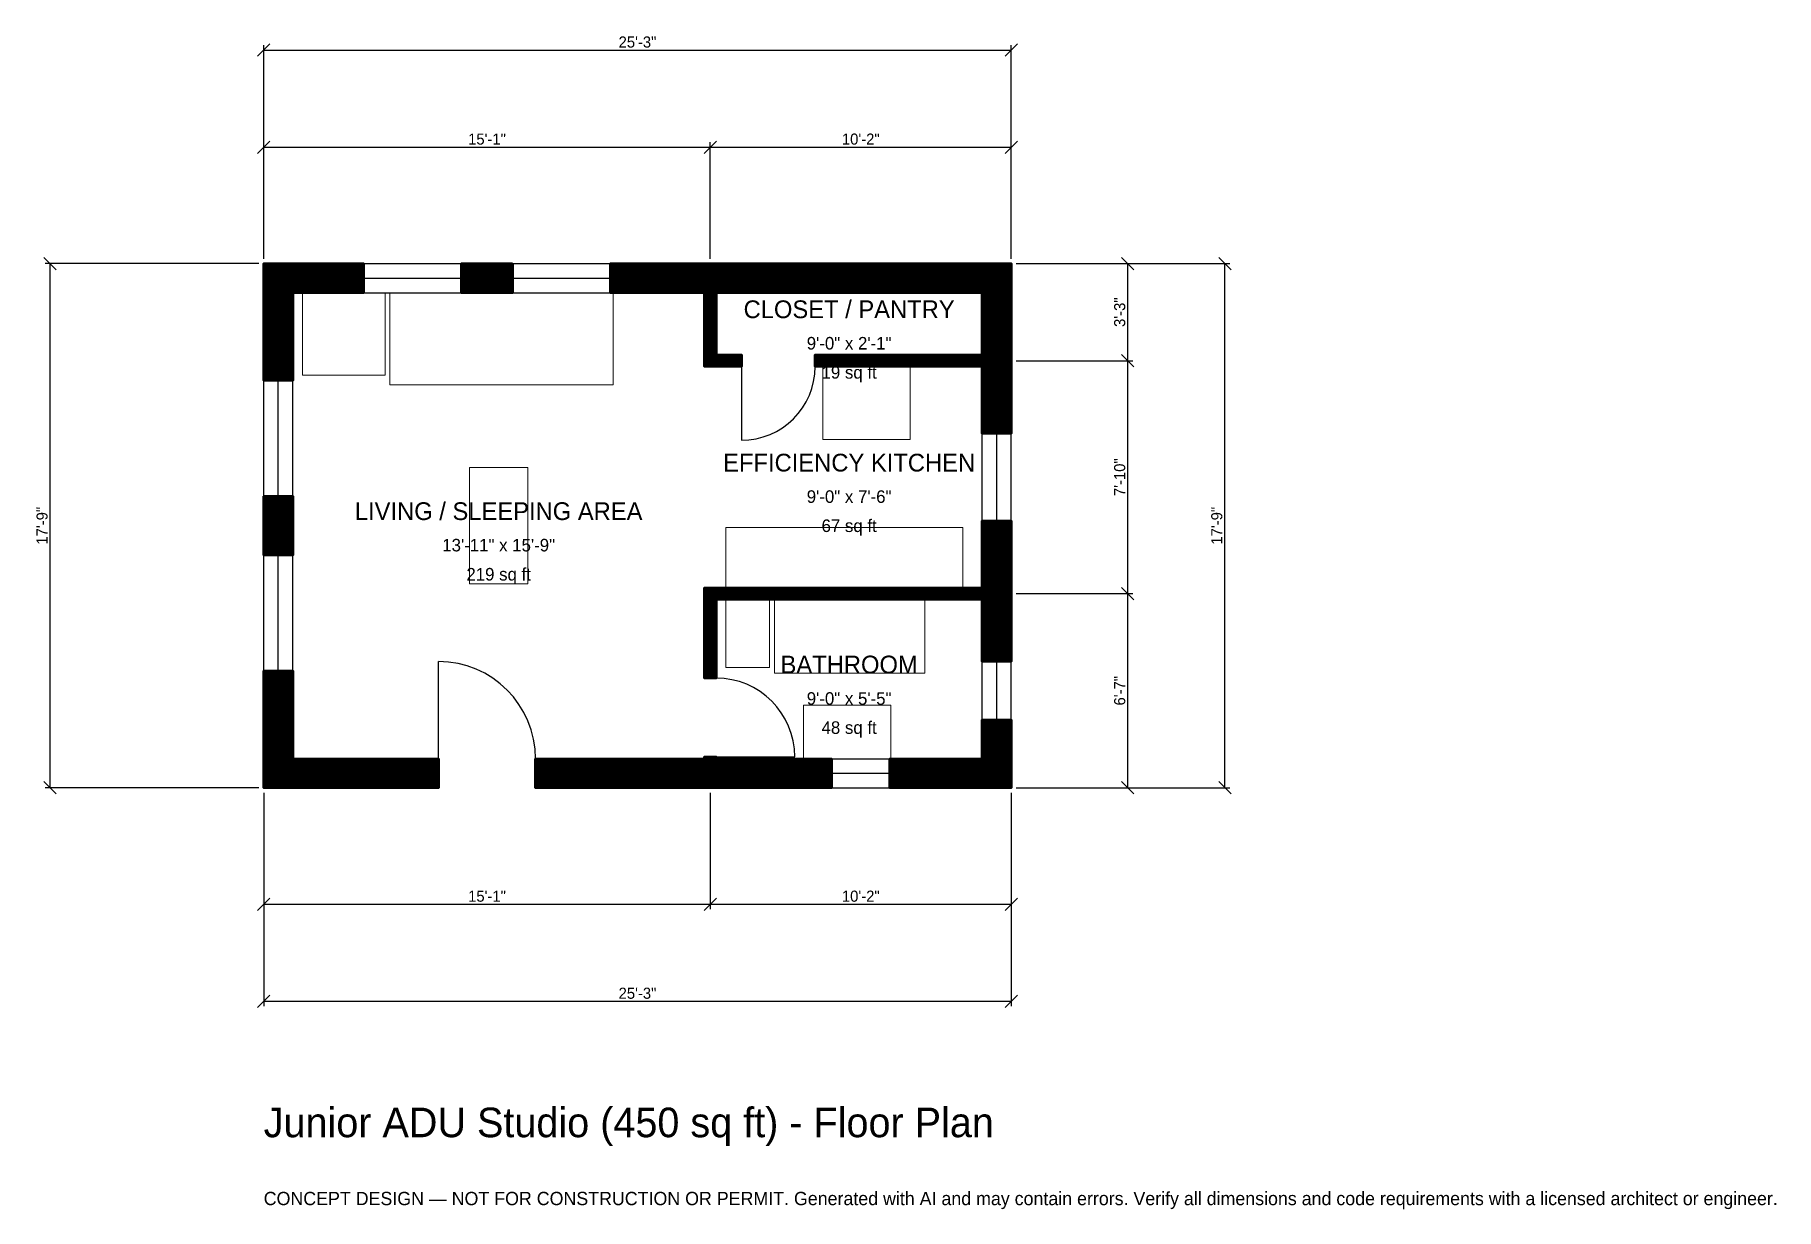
# Model space of a CAD drawing. Header units: inches. Extents: x -93 to 613, y -171 to 305.
import ezdxf
from ezdxf.enums import TextEntityAlignment as Align

# ---------------------------------------------------------------- set-up
doc = ezdxf.new("R2010")
doc.units = ezdxf.units.IN
doc.header["$MEASUREMENT"] = 0
for name, color, linetype, lineweight in [('A-ANNO-DIMS', 1, 'Continuous', 13), ('A-ANNO-TEXT', 7, 'Continuous', 18), ('A-AREA-IDEN', 7, 'Continuous', 18), ('A-DOOR', 2, 'Continuous', 25), ('A-FLOR-FIXT', 9, 'Continuous', 13), ('A-FURN', 9, 'Continuous', 13), ('A-GLAZ', 4, 'Continuous', 25), ('A-WALL', 7, 'Continuous', 50), ('A-WALL-PATT', 8, 'Continuous', 13)]:
    doc.layers.add(name, color=color, linetype=linetype, lineweight=lineweight)
doc.dimstyles.new('PLAN', dxfattribs={"dimtxt": 4.5, "dimasz": 3, "dimexe": 2, "dimexo": 2, "dimgap": 1, "dimtad": 1, "dimdec": 0, "dimlunit": 4, "dimtsz": 2.5, "dimcen": 2.5, "dimclrd": 1, "dimclre": 1, "dimazin": 3, "dimtfac": 1, "dimtmove": 0, "dimatfit": 3})

msp = doc.modelspace()

# ---------------------------------------------------------------- hatches: boundary and pattern name
at = {"layer": 'A-WALL-PATT'}
h = msp.add_hatch(dxfattribs=at)
h.set_pattern_fill('ANSI31', color=8, scale=0.8)
h.paths.add_polyline_path([(303.1496, 0), (291.3386, 0), (291.3386, 0), (253.937, 0), (253.937, 11.811), (291.3386, 11.811), (291.3386, 27.5591), (303.1496, 27.5591), (303.1496, 11.811), (303.1496, 11.811), (303.1496, 0), (303.1496, 0), (303.1496, 0)])
h.paths.add_polyline_path([(187.0079, 0), (183.4646, 0), (183.4646, 0), (178.7402, 0), (178.7402, 0), (175.1969, 0), (110.2362, 0), (110.2362, 11.811), (175.1969, 11.811), (178.7402, 11.811), (178.7402, 12.5984), (183.4646, 12.5984), (183.4646, 11.811), (187.0079, 11.811), (230.315, 11.811), (230.315, 0), (187.0079, 0)])
h.paths.add_polyline_path([(11.811, 0), (11.811, 0), (0, 0), (0, 0), (0, 0), (0, 11.811), (0, 11.811), (0, 47.4409), (11.811, 47.4409), (11.811, 11.811), (70.8661, 11.811), (70.8661, 0), (11.811, 0)])
h.paths.add_polyline_path([(0, 118.3071), (11.811, 118.3071), (11.811, 94.2913), (0, 94.2913), (0, 118.3071)])
h.paths.add_polyline_path([(0, 200.7874), (0, 200.7874), (0, 212.5984), (0, 212.5984), (0, 212.5985), (11.811, 212.5985), (11.811, 212.5984), (40.4856, 212.5984), (40.4856, 200.7874), (11.811, 200.7874), (11.811, 165.1575), (0, 165.1575), (0, 200.7874)])
h.paths.add_polyline_path([(100.853, 212.5984), (100.853, 200.7874), (80.2493, 200.7874), (80.2493, 212.5984), (100.853, 212.5984)])
h.paths.add_polyline_path([(175.1969, 212.5984), (178.7402, 212.5984), (178.7402, 212.5985), (183.4646, 212.5985), (183.4646, 212.5984), (187.0079, 212.5984), (291.3386, 212.5984), (291.3386, 212.5985), (303.1496, 212.5985), (303.1496, 212.5984), (303.1496, 212.5984), (303.1496, 200.7874), (303.1496, 200.7874), (303.1496, 179.1339), (303.1496, 175.5906), (303.1496, 175.5906), (303.1496, 170.8661), (303.1496, 170.8661), (303.1496, 167.3228), (303.1496, 143.7008), (291.3386, 143.7008), (291.3386, 167.3228), (291.3386, 170.8661), (223.622, 170.8661), (223.622, 175.5906), (291.3386, 175.5906), (291.3386, 179.1339), (291.3386, 200.7874), (187.0079, 200.7874), (183.4646, 200.7874), (183.4646, 175.5906), (193.7008, 175.5906), (193.7008, 170.8661), (183.4646, 170.8661), (178.7402, 170.8661), (178.7402, 175.5906), (178.7402, 200.7874), (175.1969, 200.7874), (140.6168, 200.7874), (140.6168, 212.5984), (175.1969, 212.5984)])
h.paths.add_polyline_path([(303.1496, 84.6457), (303.1496, 81.1024), (303.1496, 81.1024), (303.1496, 76.378), (303.1496, 76.378), (303.1496, 72.8346), (303.1496, 51.1811), (291.3386, 51.1811), (291.3386, 72.8346), (291.3386, 76.378), (183.4646, 76.378), (183.4646, 44.4882), (178.7402, 44.4882), (178.7402, 76.378), (178.7402, 81.1024), (183.4646, 81.1024), (291.3386, 81.1024), (291.3386, 84.6457), (291.3386, 108.2677), (303.1496, 108.2677), (303.1496, 84.6457)])

# ---------------------------------------------------------------- linework, layer by layer
at = {"layer": 'A-DOOR'}
for p, q in [((193.7008, 170.8661), (193.7008, 140.9449)), ((70.8661, 11.811), (70.8661, 51.1811)), ((183.4646, 12.5984), (215.3543, 12.5984))]:
    msp.add_line(p, q, dxfattribs=at)
for centre, radius, start, end in [((193.7008, 170.8661), 29.9213, 270, 360), ((70.8661, 11.811), 39.3701, 0, 90), ((183.4646, 12.5984), 31.8898, 0, 90)]:
    msp.add_arc(centre, radius, start, end, dxfattribs=at)
at = {"layer": 'A-FLOR-FIXT'}
for points in [[(187.4016, 81.1024), (283.4646, 81.1024), (283.4646, 105.5118), (187.4016, 105.5118)], [(187.4016, 48.8189), (205.1181, 48.8189), (205.1181, 76.378), (187.4016, 76.378)], [(207.0866, 46.4567), (268.1102, 46.4567), (268.1102, 76.378), (207.0866, 76.378)], [(218.8976, 11.811), (254.3307, 11.811), (254.3307, 33.4646), (218.8976, 33.4646)]]:
    msp.add_lwpolyline(points, close=True, dxfattribs=at)
at = {"layer": 'A-FURN'}
for points in [[(15.748, 167.3228), (49.2126, 167.3228), (49.2126, 200.7874), (15.748, 200.7874)], [(51.1811, 163.3858), (141.7323, 163.3858), (141.7323, 200.7874), (51.1811, 200.7874)], [(226.7717, 141.3386), (262.2047, 141.3386), (262.2047, 170.8661), (226.7717, 170.8661)], [(83.4646, 82.6772), (107.0866, 82.6772), (107.0866, 129.9213), (83.4646, 129.9213)]]:
    msp.add_lwpolyline(points, close=True, dxfattribs=at)
at = {"layer": 'A-GLAZ'}
for p, q in [((40.4856, 212.5984), (80.2493, 212.5984)), ((100.853, 212.5984), (140.6168, 212.5984)), ((40.4856, 206.6929), (80.2493, 206.6929)), ((100.853, 206.6929), (140.6168, 206.6929)), ((40.4856, 200.7874), (80.2493, 200.7874)), ((100.853, 200.7874), (140.6168, 200.7874)), ((0, 118.3071), (0, 165.1575)), ((5.9055, 118.3071), (5.9055, 165.1575)), ((11.811, 118.3071), (11.811, 165.1575)), ((291.3386, 108.2677), (291.3386, 143.7008)), ((297.2441, 108.2677), (297.2441, 143.7008)), ((303.1496, 108.2677), (303.1496, 143.7008)), ((0, 47.4409), (0, 94.2913)), ((5.9055, 47.4409), (5.9055, 94.2913)), ((11.811, 47.4409), (11.811, 94.2913)), ((291.3386, 27.5591), (291.3386, 51.1811)), ((297.2441, 27.5591), (297.2441, 51.1811)), ((303.1496, 27.5591), (303.1496, 51.1811)), ((230.315, 11.811), (253.937, 11.811)), ((230.315, 5.9055), (253.937, 5.9055)), ((230.315, 0), (253.937, 0))]:
    msp.add_line(p, q, dxfattribs=at)
at = {"layer": 'A-WALL'}
for points in [[(0, 200.7874), (0, 200.7874), (0, 212.5984), (0, 212.5984), (0, 212.5985), (11.811, 212.5985), (11.811, 212.5984), (40.4856, 212.5984), (40.4856, 200.7874), (11.811, 200.7874), (11.811, 165.1575), (0, 165.1575), (0, 200.7874)], [(100.853, 212.5984), (100.853, 200.7874), (80.2493, 200.7874), (80.2493, 212.5984), (100.853, 212.5984)], [(175.1969, 212.5984), (178.7402, 212.5984), (178.7402, 212.5985), (183.4646, 212.5985), (183.4646, 212.5984), (187.0079, 212.5984), (291.3386, 212.5984), (291.3386, 212.5985), (303.1496, 212.5985), (303.1496, 212.5984), (303.1496, 212.5984), (303.1496, 200.7874), (303.1496, 200.7874), (303.1496, 179.1339), (303.1496, 175.5906), (303.1496, 175.5906), (303.1496, 170.8661), (303.1496, 170.8661), (303.1496, 167.3228), (303.1496, 143.7008), (291.3386, 143.7008), (291.3386, 167.3228), (291.3386, 170.8661), (223.622, 170.8661), (223.622, 175.5906), (291.3386, 175.5906), (291.3386, 179.1339), (291.3386, 200.7874), (187.0079, 200.7874), (183.4646, 200.7874), (183.4646, 175.5906), (193.7008, 175.5906), (193.7008, 170.8661), (183.4646, 170.8661), (178.7402, 170.8661), (178.7402, 175.5906), (178.7402, 200.7874), (175.1969, 200.7874), (140.6168, 200.7874), (140.6168, 212.5984), (175.1969, 212.5984)], [(0, 118.3071), (11.811, 118.3071), (11.811, 94.2913), (0, 94.2913), (0, 118.3071)], [(303.1496, 84.6457), (303.1496, 81.1024), (303.1496, 81.1024), (303.1496, 76.378), (303.1496, 76.378), (303.1496, 72.8346), (303.1496, 51.1811), (291.3386, 51.1811), (291.3386, 72.8346), (291.3386, 76.378), (183.4646, 76.378), (183.4646, 44.4882), (178.7402, 44.4882), (178.7402, 76.378), (178.7402, 81.1024), (183.4646, 81.1024), (291.3386, 81.1024), (291.3386, 84.6457), (291.3386, 108.2677), (303.1496, 108.2677), (303.1496, 84.6457)], [(11.811, 0), (11.811, 0), (0, 0), (0, 0), (0, 0), (0, 11.811), (0, 11.811), (0, 47.4409), (11.811, 47.4409), (11.811, 11.811), (70.8661, 11.811), (70.8661, 0), (11.811, 0)], [(303.1496, 0), (291.3386, 0), (291.3386, 0), (253.937, 0), (253.937, 11.811), (291.3386, 11.811), (291.3386, 27.5591), (303.1496, 27.5591), (303.1496, 11.811), (303.1496, 11.811), (303.1496, 0), (303.1496, 0), (303.1496, 0)], [(187.0079, 0), (183.4646, 0), (183.4646, 0), (178.7402, 0), (178.7402, 0), (175.1969, 0), (110.2362, 0), (110.2362, 11.811), (175.1969, 11.811), (178.7402, 11.811), (178.7402, 12.5984), (183.4646, 12.5984), (183.4646, 11.811), (187.0079, 11.811), (230.315, 11.811), (230.315, 0), (187.0079, 0)]]:
    msp.add_lwpolyline(points, close=True, dxfattribs=at)

# ---------------------------------------------------------------- texts
at = {"layer": 'A-ANNO-TEXT'}
for s, height, p in [('Junior ADU Studio (450 sq ft) - Floor Plan', 12, (0, -141.7323)), ('CONCEPT DESIGN — NOT FOR CONSTRUCTION OR PERMIT. Generated with AI and may contain errors. Verify all dimensions and code requirements with a licensed architect or engineer.', 5.4, (0, -169.2913))]:
    msp.add_text(s, height=height, dxfattribs=at).set_placement(p)
at = {"layer": 'A-AREA-IDEN'}
for s, height, p in [('CLOSET / PANTRY', 7.2, (237.4016, 194.0945)), ('9\'-0" x 2\'-1"', 5.1, (237.4016, 180.315)), ('19 sq ft', 5.1, (237.4016, 168.5039)), ('EFFICIENCY KITCHEN', 7.2, (237.4016, 131.8898)), ('9\'-0" x 7\'-6"', 5.1, (237.4016, 118.1102)), ('LIVING / SLEEPING AREA', 7.2, (95.2756, 112.2047)), ('67 sq ft', 5.1, (237.4016, 106.2992)), ('13\'-11" x 15\'-9"', 5.1, (95.2756, 98.4252)), ('219 sq ft', 5.1, (95.2756, 86.6142)), ('BATHROOM', 7.2, (237.4016, 50)), ('9\'-0" x 5\'-5"', 5.1, (237.4016, 36.2205)), ('48 sq ft', 5.1, (237.4016, 24.4094))]:
    msp.add_text(s, height=height, dxfattribs=at).set_placement(p, align=Align.MIDDLE_CENTER)

# ---------------------------------------------------------------- dimensions: what is measured, and where the dimension line sits
at = {"layer": 'A-ANNO-DIMS'}
for base, p1, p2, text in [((0, 299.2126), (0, 212.5984), (303.1496, 212.5984), '25\'-3"'), ((0, 259.8425), (0, 212.5984), (181.1024, 212.5984), '15\'-1"'), ((181.1024, 259.8425), (181.1024, 212.5984), (303.1496, 212.5984), '10\'-2"'), ((0, -47.2441), (0, 0), (181.1024, 0), '15\'-1"'), ((0, -86.6142), (0, 0), (303.1496, 0), '25\'-3"'), ((181.1024, -47.2441), (181.1024, 0), (303.1496, 0), '10\'-2"')]:
    msp.add_linear_dim(base=base, p1=p1, p2=p2, text=text, dimstyle='PLAN', dxfattribs=at).render()
for base, p1, p2, text in [((-86.6142, 0), (0, 0), (0, 212.5984), '17\'-9"'), ((350.3937, 173.2283), (303.1496, 173.2283), (303.1496, 212.5984), '3\'-3"'), ((389.7638, 0), (303.1496, 0), (303.1496, 212.5984), '17\'-9"'), ((350.3937, 78.7402), (303.1496, 78.7402), (303.1496, 173.2283), '7\'-10"'), ((350.3937, 0), (303.1496, 0), (303.1496, 78.7402), '6\'-7"')]:
    msp.add_linear_dim(base=base, p1=p1, p2=p2, angle=90, text=text, dimstyle='PLAN', dxfattribs=at).render()

doc.saveas('drawing.dxf')
